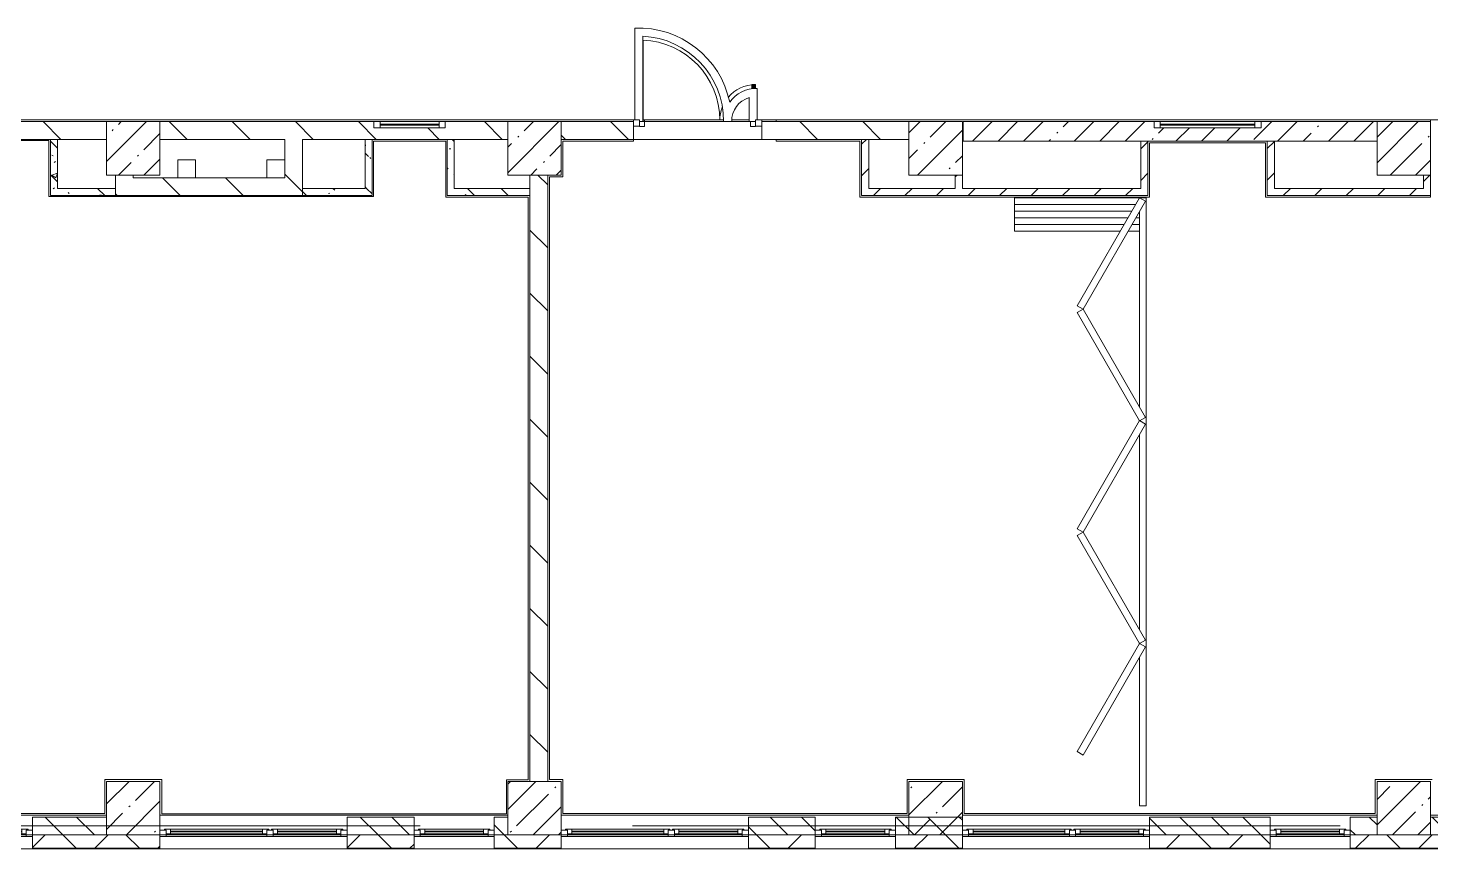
# Model space of a CAD drawing. Header units: millimetres. Extents: x -8624 to 200664, y -8553 to 29000.
# Drawn here: x 6781 to 22515, y -258 to 8948 of the extents above; entities that cross this region are included whole.
import ezdxf

# ---------------------------------------------------------------- set-up
doc = ezdxf.new("R2010")
doc.units = ezdxf.units.MM
doc.linetypes.add('Осевая', pattern=[15875, 3175, -2381.25, 7937.5, -2381.25])
for name, color, linetype, lineweight, true_color in [('A-DETL-GENF-2', 7, 'Continuous', 5, 0xaaaaaa), ('A-DOOR-2', 7, 'Continuous', 5, 0xe2e2e2), ('A-DOOR-3', 7, 'Continuous', 5, 0xaaaaaa), ('A-DOOR-FRAM-3', 7, 'Continuous', 5, 0xaaaaaa), ('A-FLOR-2', 7, 'Continuous', 5, 0xaaaaaa), ('I-WALL-3', 7, 'Continuous', 5, 0x787878)]:
    doc.layers.add(name, color=color, linetype=linetype, lineweight=lineweight, true_color=true_color)
for name, color, linetype, lineweight in [('A-GLAZ', 7, 'Continuous', 5), ('A-GLAZ-CWMG', 7, 'Continuous', 5), ('A-WALL', 7, 'Continuous', 5), ('A-WALL-1', 7, 'Continuous', 9), ('I-WALL', 7, 'Continuous', 5), ('S-COLS', 7, 'Continuous', 5), ('Оси', 7, 'Continuous', 9), ('Оси-2', 7, 'Осевая', 9)]:
    doc.layers.add(name, color=color, linetype=linetype, lineweight=lineweight)
pattern_1 = [(135, (0, 0), (-353.553, -353.553), [])]
pattern_2 = [(45, (0, 0), (-176.7767, 176.7767), [])]
pattern_3 = [(135, (0, 0), (-377.17, -377.17), [533.4, -88.9, 17.78, -88.9]), (135, (0, 376.94), (-377.17, -377.17), []), (50, (0, 0), (637.645, -55.787), [66.675, -733.425]), (355, (0, 0), (-123.35, 668.7), [53.34, -586.74]), (100.451, (53.14, -4.65), (514.3, 612.908), [56.665, -623.315]), (46.184, (0, 177.8), (948.776, -147.15), [100.01, -1100.14]), (96.636, (79.1, 165.5), (830.91, 865.997), [85, -934.97]), (351.184, (0, 177.8), (830.92, 865.99), [80.01, -880.11]), (21, (88.9, 133.35), (530.65, -357.928), [66.675, -733.425]), (326, (88.9, 133.35), (216.308, 644.658), [53.34, -586.74]), (71.451, (133.1, 103.5), (746.96, 286.724), [56.665, -623.315]), (37.5, (0, 0), (10.8105, 295.9426), [16.764, -562.864, 16.764, -578.866, -588.962]), (37.5, (0, 0), (10.8105, 295.9426), [-1175.258, 16.764, -572.198]), (7.5, (0, 0), (233.869, 350.632), [16.764, -322.834, 16.764, -549.529, -224.472]), (7.5, (0, 0), (233.869, 350.632), [-905.891, 16.764, -207.708]), (327.5, (-198.25, 0), (474.568, -20.0513), [16.764, -205.486, 16.764, -676.656, -920.115]), (327.5, (-198.25, 0), (474.568, -20.0513), [-915.67, 16.764, -903.351]), (317.5, (-287.15, 0), (518.452, 88.993), [16.764, -272.161, 16.764, -443.738, -653.415]), (317.5, (-287.15, 0), (518.452, 88.993), [-749.427, 16.764, -636.65])]
pattern_4 = [(45, (0, 0), (-285.123, 285.123), []), (45, (285.12, 0), (-285.123, 285.123), [504.031, -100.806, 16.764, -84.042])]

# ---------------------------------------------------------------- blocks, each defined once
blk = doc.blocks.new('120_Окно_СКБ_2Ст - 120_Окно_СКБ_2Ст 3100х2500 _мал_ створка слева-2_-22446420-3_1_3_птичка копия 1')
at = {"layer": 'A-GLAZ'}
for p, q in [((-1550, -127), (-1550, -57)), ((-1550, -57), (-1480, -57)), ((1550, -57), (-1550, -57)), ((-1480, -127), (-1550, -127)), ((-1550, -127), (-1500, -127)), ((-1480, -127), (-1500, -127)), ((-1500, -127), (-1500, -137)), ((-1500, -137), (-700, -137)), ((-700, -137), (-1500, -137)), ((-1480, -57), (-1480, -127)), ((-720, -87), (-1480, -87)), ((-1480, -87), (-1480, -127)), ((-1430, -137), (-1430, -87)), ((-1430, -107), (-770, -107)), ((-770, -117), (-1430, -117)), ((-770, -137), (-770, -87)), ((-720, -127), (-720, -57)), ((-720, -57), (-650, -57)), ((-720, -127), (-720, -87)), ((-650, -127), (-720, -127)), ((-700, -127), (-720, -127)), ((-700, -127), (-670, -127)), ((-700, -137), (-700, -127)), ((-650, -127), (-670, -127)), ((-670, -127), (-670, -137)), ((-670, -137), (1500, -137)), ((1500, -137), (-670, -137)), ((-650, -57), (-650, -127)), ((1480, -87), (-650, -87)), ((-650, -87), (-650, -127)), ((-600, -137), (-600, -87)), ((-600, -107), (1430, -107)), ((1430, -117), (-600, -117)), ((1430, -137), (1430, -87)), ((1480, -127), (1480, -57)), ((1480, -57), (1550, -57)), ((1480, -127), (1480, -87)), ((1550, -127), (1480, -127)), ((1500, -127), (1480, -127)), ((1500, -127), (1550, -127)), ((1500, -137), (1500, -127)), ((1550, -57), (1550, -127))]:
    blk.add_line(p, q, dxfattribs=at)
blk = doc.blocks.new('120_Окно_СКБ_2Ст - 120_Окно_СКБ_2Ст 2100х2500 _мал створка СЛЕВА_-22446485-3_1_3_птичка копия 1')
at = {"layer": 'A-GLAZ'}
for p, q in [((-1050, -127), (-1050, -57)), ((-1050, -57), (-980, -57)), ((1050, -57), (-1050, -57)), ((-980, -127), (-1050, -127)), ((-1050, -127), (-1000, -127)), ((-980, -127), (-1000, -127)), ((-1000, -127), (-1000, -137)), ((-1000, -137), (-200, -137)), ((-200, -137), (-1000, -137)), ((-980, -57), (-980, -127)), ((-220, -87), (-980, -87)), ((-980, -87), (-980, -127)), ((-930, -137), (-930, -87)), ((-930, -107), (-270, -107)), ((-270, -117), (-930, -117)), ((-270, -137), (-270, -87)), ((-220, -127), (-220, -57)), ((-220, -57), (-150, -57)), ((-220, -127), (-220, -87)), ((-150, -127), (-220, -127)), ((-200, -127), (-220, -127)), ((-200, -127), (-170, -127)), ((-200, -137), (-200, -127)), ((-150, -127), (-170, -127)), ((-170, -127), (-170, -137)), ((-170, -137), (1000, -137)), ((1000, -137), (-170, -137)), ((-150, -57), (-150, -127)), ((980, -87), (-150, -87)), ((-150, -87), (-150, -127)), ((-100, -137), (-100, -87)), ((-100, -107), (930, -107)), ((930, -117), (-100, -117)), ((930, -137), (930, -87)), ((980, -127), (980, -57)), ((980, -57), (1050, -57)), ((980, -127), (980, -87)), ((1050, -127), (980, -127)), ((1000, -127), (980, -127)), ((1000, -127), (1050, -127)), ((1000, -137), (1000, -127)), ((1050, -57), (1050, -127))]:
    blk.add_line(p, q, dxfattribs=at)
blk = doc.blocks.new('120_Окно_СКБ_1Ст - 120_Окно_СКБ_1Ст 900х2500_h_-22445987-3_1_3_птичка копия 1')
at = {"layer": 'A-GLAZ'}
for p, q in [((-450, -127), (-450, -57)), ((-450, -57), (-380, -57)), ((450, -57), (-450, -57)), ((-380, -127), (-450, -127)), ((-450, -127), (-400, -127)), ((-380, -127), (-400, -127)), ((-400, -127), (-400, -137)), ((-400, -137), (400, -137)), ((400, -137), (-400, -137)), ((-380, -57), (-380, -127)), ((380, -87), (-380, -87)), ((-380, -87), (-380, -127)), ((-330, -137), (-330, -87)), ((-330, -107), (330, -107)), ((330, -117), (-330, -117)), ((330, -137), (330, -87)), ((380, -127), (380, -57)), ((380, -57), (450, -57)), ((380, -127), (380, -87)), ((450, -127), (380, -127)), ((400, -127), (380, -127)), ((400, -127), (450, -127)), ((400, -137), (400, -127)), ((450, -57), (450, -127))]:
    blk.add_line(p, q, dxfattribs=at)
blk = doc.blocks.new('120_Окно_СКБ_2Ст - 120_Окно_СКБ_2Ст 2100х2500 _мал створка СЛЕВА_-V21-3_1_3_птичка копия 1')
at = {"layer": 'A-GLAZ'}
for p, q in [((-1050, -127), (-1050, -57)), ((-1050, -57), (-980, -57)), ((1050, -57), (-1050, -57)), ((-980, -127), (-1050, -127)), ((-1050, -127), (-1000, -127)), ((-980, -127), (-1000, -127)), ((-1000, -127), (-1000, -137)), ((-1000, -137), (-200, -137)), ((-200, -137), (-1000, -137)), ((-980, -57), (-980, -127)), ((-220, -87), (-980, -87)), ((-980, -87), (-980, -127)), ((-930, -137), (-930, -87)), ((-930, -107), (-270, -107)), ((-270, -117), (-930, -117)), ((-270, -137), (-270, -87)), ((-220, -127), (-220, -57)), ((-220, -57), (-150, -57)), ((-220, -127), (-220, -87)), ((-150, -127), (-220, -127)), ((-200, -127), (-220, -127)), ((-200, -127), (-170, -127)), ((-200, -137), (-200, -127)), ((-150, -127), (-170, -127)), ((-170, -127), (-170, -137)), ((-170, -137), (1000, -137)), ((1000, -137), (-170, -137)), ((-150, -57), (-150, -127)), ((980, -87), (-150, -87)), ((-150, -87), (-150, -127)), ((-100, -137), (-100, -87)), ((-100, -107), (930, -107)), ((930, -117), (-100, -117)), ((930, -137), (930, -87)), ((980, -127), (980, -57)), ((980, -57), (1050, -57)), ((980, -127), (980, -87)), ((1050, -127), (980, -127)), ((1000, -127), (980, -127)), ((1000, -127), (1050, -127)), ((1000, -137), (1000, -127)), ((1050, -57), (1050, -127))]:
    blk.add_line(p, q, dxfattribs=at)
blk = doc.blocks.new('120_Окно_СКБ_1Ст - 120_Окно_СКБ_1Ст 900х2500_h_-20664874-3_1_3_птичка копия 1')
at = {"layer": 'A-GLAZ'}
for p, q in [((-450, -127), (-450, -57)), ((-450, -57), (-380, -57)), ((450, -57), (-450, -57)), ((-380, -127), (-450, -127)), ((-450, -127), (-400, -127)), ((-380, -127), (-400, -127)), ((-400, -127), (-400, -137)), ((-400, -137), (400, -137)), ((400, -137), (-400, -137)), ((-380, -57), (-380, -127)), ((380, -87), (-380, -87)), ((-380, -87), (-380, -127)), ((-330, -137), (-330, -87)), ((-330, -107), (330, -107)), ((330, -117), (-330, -117)), ((330, -137), (330, -87)), ((380, -127), (380, -57)), ((380, -57), (450, -57)), ((380, -127), (380, -87)), ((450, -127), (380, -127)), ((400, -127), (380, -127)), ((400, -127), (450, -127)), ((400, -137), (400, -127)), ((450, -57), (450, -127))]:
    blk.add_line(p, q, dxfattribs=at)
blk = doc.blocks.new('DOR__перегородка__Прямоугольная - ТП-3_ Вн_ДПГ_6820х3300h-19315679-3_1_3_птичка копия 1')
at = {"layer": 'A-DOOR-3'}
for p, q in [((6445, 1474), (6820, 1474)), ((6445, 1474), (6445, 288)), ((6520, 1474), (6520, 244)), ((6595, 1474), (6595, 201)), ((6670, 1474), (6670, 158)), ((6745, 1474), (6745, 114)), ((6820, 1474), (6820, 0)), ((6445, 201), (6445, 75)), ((6520, 158), (6520, 75)), ((0, 75), (0, 0)), ((0, 75), (1664, 75)), ((0, 0), (6820, 0)), ((1814, 75), (1827, 75)), ((1977, 75), (4164, 75)), ((4314, 75), (4325, 75)), ((4475, 75), (6663, 75)), ((6595, 114), (6595, 75)), ((6813, 75), (6820, 75))]:
    blk.add_line(p, q, dxfattribs=at)
at = {"layer": 'A-DOOR-FRAM-3'}
for p, q in [((570, 707), (608, 772)), ((1783, 7), (570, 707)), ((608, 772), (1820, 72)), ((1821, 72), (3033, 772)), ((3071, 707), (1858, 7)), ((3033, 772), (3071, 707)), ((3070, 707), (3107, 772)), ((4282, 7), (3070, 707)), ((3107, 772), (4320, 72)), ((4319, 72), (5532, 772)), ((5569, 707), (4357, 7)), ((5532, 772), (5569, 707)), ((5569, 707), (5607, 772)), ((6781, 7), (5569, 707)), ((5607, 772), (6819, 72)), ((1820, 72), (1783, 7)), ((1858, 7), (1821, 72)), ((4320, 72), (4282, 7)), ((4357, 7), (4319, 72)), ((6819, 72), (6781, 7))]:
    blk.add_line(p, q, dxfattribs=at)
blk = doc.blocks.new('BSC_Колонна _Прямоугольная - 600х600-V114-3_1_3_птичка копия 1')
at = {"layer": 'S-COLS'}
h = blk.add_hatch(dxfattribs=at)
h.set_pattern_fill('FP_88', color=256, style=0, pattern_type=2)
h.set_pattern_definition([(45, (-22210, -7600), (-285.123, 285.123), []), (45, (-21924.88, -7600), (-285.123, 285.123), [504.031, -100.806, 16.764, -84.042])])
h.paths.add_polyline_path([(-300, -300), (300, -300), (300, 300), (-300, 300)])
for p, q in [((300, 300), (-300, 300)), ((-300, 300), (-300, -300)), ((300, -300), (300, 300)), ((-300, -300), (300, -300))]:
    blk.add_line(p, q, dxfattribs=at)
blk = doc.blocks.new('BSC_Колонна _Прямоугольная - 600х600-V115-3_1_3_птичка копия 1')
at = {"layer": 'S-COLS'}
h = blk.add_hatch(dxfattribs=at)
h.set_pattern_fill('FP_89', color=256, style=0, pattern_type=2)
h.set_pattern_definition([(45, (-22210, -200), (-285.123, 285.123), []), (45, (-21924.88, -200), (-285.123, 285.123), [504.031, -100.806, 16.764, -84.042])])
h.paths.add_polyline_path([(-300, -300), (300, -300), (300, 300), (-300, 300), (-300, 226)])
for p, q in [((300, 300), (-300, 300)), ((-300, 300), (-300, -300)), ((300, -300), (300, 300)), ((-300, -300), (300, -300))]:
    blk.add_line(p, q, dxfattribs=at)
blk = doc.blocks.new('BSC_Колонна _Прямоугольная - 600х600-V117-3_1_3_птичка копия 1')
at = {"layer": 'S-COLS'}
h = blk.add_hatch(dxfattribs=at)
h.set_pattern_fill('FP_90', color=256, style=0, pattern_type=2)
h.set_pattern_definition([(45, (-7960, -7600), (-285.123, 285.123), []), (45, (-7674.88, -7600), (-285.123, 285.123), [504.031, -100.806, 16.764, -84.042])])
h.paths.add_polyline_path([(-300, -300), (300, -300), (300, 300), (-300, 300)])
for p, q in [((300, 300), (-300, 300)), ((-300, 300), (-300, -300)), ((300, -300), (300, 300)), ((-300, -300), (300, -300))]:
    blk.add_line(p, q, dxfattribs=at)
blk = doc.blocks.new('BSC_Колонна _Прямоугольная - 600х600-20441433-3_1_3_птичка копия 1')
at = {"layer": 'S-COLS'}
h = blk.add_hatch(dxfattribs=at)
h.set_pattern_fill('FP_98', color=256, style=0, pattern_type=2)
h.set_pattern_definition([(45, (-12460, -7600), (-285.123, 285.123), []), (45, (-12174.88, -7600), (-285.123, 285.123), [504.031, -100.806, 16.764, -84.042])])
h.paths.add_polyline_path([(-300, -300), (300, -300), (300, 300), (-300, 300)])
for p, q in [((300, 300), (-300, 300)), ((-300, 300), (-300, -300)), ((300, -300), (300, 300)), ((-300, -300), (300, -300))]:
    blk.add_line(p, q, dxfattribs=at)
blk = doc.blocks.new('BSC_Колонна _Прямоугольная - 600х600-V122-3_1_3_птичка копия 1')
at = {"layer": 'S-COLS'}
h = blk.add_hatch(dxfattribs=at)
h.set_pattern_fill('FP_99', color=256, style=0, pattern_type=2)
h.set_pattern_definition([(45, (-16960, -7600), (-285.123, 285.123), []), (45, (-16674.88, -7600), (-285.123, 285.123), [504.031, -100.806, 16.764, -84.042])])
h.paths.add_polyline_path([(-300, -300), (300, -300), (300, 300), (-300, 300)])
for p, q in [((300, 300), (-300, 300)), ((-300, 300), (-300, -300)), ((300, -300), (300, 300)), ((-300, -300), (300, -300))]:
    blk.add_line(p, q, dxfattribs=at)
blk = doc.blocks.new('120_Окно_СКБ_1Ст - 120_Окно_СКБ_1Ст 400х1200 EI30-24228621-3_1_3_птичка копия 1')
at = {"layer": 'A-GLAZ'}
for p, q in [((-600, 40), (-600, 110)), ((-600, 110), (-530, 110)), ((600, 110), (-600, 110)), ((-530, 40), (-600, 40)), ((-600, 40), (600, 40)), ((-530, 110), (-530, 40)), ((530, 80), (-530, 80)), ((530, 70), (-530, 70)), ((530, 40), (530, 110)), ((530, 110), (600, 110)), ((600, 40), (530, 40)), ((600, 110), (600, 40))]:
    blk.add_line(p, q, dxfattribs=at)
blk = doc.blocks.new('Прямоугольный импост - 50 x 70 мм-31927764-3_1_3_птичка копия 1')
at = {"layer": 'A-GLAZ-CWMG'}
for p, q in [((-70, 35), (0, 35)), ((-70, -35), (-70, 35)), ((0, 35), (0, -35)), ((0, -35), (-70, -35))]:
    blk.add_line(p, q, dxfattribs=at)
blk = doc.blocks.new('Дверь_Витражная_остекление_ - ДВН_ДАО_Главный вход_1200 в свету Д-22 _п_-31928779-3_1_3_птичка копия 1')
at = {"layer": 'A-DOOR-2'}
for points in [[(-615, 30), (-610, 30), (-615, 513)], [(610, 384), (650, 388), (650, 430), (610, 430), (610, 388)]]:
    blk.add_hatch(color=256, dxfattribs=at).paths.add_polyline_path(points)
at = {"layer": 'A-DETL-GENF-2'}
for p, q in [((-610, 30), (-610, 930)), ((650, 430), (610, 430)), ((610, 430), (610, 384)), ((650, 387), (650, 430)), ((-595, 30), (-615, 30)), ((-595, -40), (-595, 30)), ((595, -40), (595, 16)), ((-650, -40), (-595, -40)), ((650, -40), (595, -40))]:
    blk.add_line(p, q, dxfattribs=at)
at = {"layer": 'A-DOOR-3'}
blk.add_line((650, 430), (650, 387), dxfattribs=at)
for centre, radius, start, end in [((-650, 30), 900, 360, 87.7416), ((650, 30), 400, 90, 140.1159), ((650, 30), 400, 158.7261, 180)]:
    blk.add_arc(centre, radius, start, end, dxfattribs=at)
blk = doc.blocks.new('Прямоугольный импост - 50 x 70 мм-31701779-3_1_3_птичка копия 1')
at = {"layer": 'A-GLAZ-CWMG'}
for p, q in [((0, 35), (-70, 35)), ((-70, 35), (-70, -35)), ((0, -35), (0, 35)), ((-70, -35), (0, -35))]:
    blk.add_line(p, q, dxfattribs=at)
blk = doc.blocks.new('120_Окно_СКБ_1Ст - 120_Окно_СКБ_1Ст 400х800 EI30-24230873-3_1_3_птичка копия 1')
at = {"layer": 'A-GLAZ'}
for p, q in [((-400, 30), (-400, 100)), ((-400, 100), (-330, 100)), ((400, 100), (-400, 100)), ((-330, 30), (-400, 30)), ((-400, 30), (400, 30)), ((-330, 100), (-330, 30)), ((330, 70), (-330, 70)), ((330, 60), (-330, 60)), ((330, 30), (330, 100)), ((330, 100), (400, 100)), ((400, 30), (330, 30)), ((400, 100), (400, 30))]:
    blk.add_line(p, q, dxfattribs=at)

msp = doc.modelspace()

# ---------------------------------------------------------------- hatches: boundary and pattern name
at = {"layer": 'A-WALL'}
h = msp.add_hatch(dxfattribs=at)
h.set_pattern_fill('FP_25', color=256, style=0, pattern_type=2)
h.set_pattern_definition([(135, (0, 0), (-176.7767, -176.7767), [])])
h.paths.add_polyline_path([(65160, -100), (65410, -100), (65410, 100), (65160, 100)])
h.paths.add_polyline_path([(54760, -100), (55510, -100), (55510, 100), (54760, 100)])
h.paths.add_polyline_path([(64192.8, -100), (64260, -100), (64260, 100), (63710, 100), (63710, -100)])
h.paths.add_polyline_path([(56910, -100), (57810, -100), (57810, 100), (56910, 100), (56910, -52.2)])
h.paths.add_polyline_path([(61410, -100), (61610, -100), (61610, 100), (61410, 100), (61410, 42.9)])
h.paths.add_polyline_path([(44310, -100), (44310, 100), (43410, 100), (43410, -100)])
h.paths.add_polyline_path([(48160, -100), (48160, 100), (47910, 100), (47910, -100)])
h.paths.add_polyline_path([(51010, -100), (51010, 100), (50260, 100), (50260, -100)])
h.paths.add_polyline_path([(42660, -100), (42910, -100), (42910, 100), (42660, 100)])
h.paths.add_polyline_path([(52410, -100), (52660, -100), (52660, 100), (52410, 100), (52410, 33.3)])
h.paths.add_polyline_path([(41760, -100), (41760, 100), (41140, 100), (41140, -100), (41243.1, -100)])
h.paths.add_polyline_path([(29982.8, -100), (29982.8, 100), (29809.7, 100), (29809.7, -100)])
h.paths.add_polyline_path([(38540, -100), (38540, 100), (38490, 100), (38490, -100)])
h.paths.add_polyline_path([(30882.8, -100), (32110, -100), (32110, 100), (30882.8, 100)])
h.paths.add_polyline_path([(37990, -100), (37990, 100), (37423, 100), (37423, -100), (37712.4, -100)])
h.paths.add_polyline_path([(33610, -100), (33870, -100), (33870, 100), (33610, 100), (33610, 39.5)])
h.paths.add_polyline_path([(36388.3, -100), (36523, -100), (36523, 100), (35970, 100), (35970, -100)])
h.paths.add_polyline_path([(26409.7, -100), (26409.7, 100), (26160, 100), (26160, -100)])
h.paths.add_polyline_path([(25560, -100), (25560, 100), (24810, 100), (24810, -100), (25354.8, -100)])
h.paths.add_polyline_path([(22710, -100), (22710, 100), (22510, 100), (22510, -100)])
h.paths.add_polyline_path([(21910, -100), (21910, 100), (21610, 100), (21610, -100), (21824.1, -100)])
h.paths.add_polyline_path([(15610, -100), (15610, 100), (14860, 100), (14860, -100)])
h.paths.add_polyline_path([(16510, -100), (17260, -100), (17260, 100), (16510, 100)])
h.paths.add_polyline_path([(19360, -100), (20710, -100), (20710, 100), (19360, 100)])
h.paths.add_polyline_path([(12160, -100), (12160, 100), (12010, 100), (12010, -100), (12114.6, -100)])
h.paths.add_polyline_path([(11110, -100), (11110, 100), (10359.7, 100), (10359.7, -100)])
h.paths.add_polyline_path([(6830, -100), (7660, -100), (7660, 100), (6830, 100)])
h = msp.add_hatch(dxfattribs=at)
h.set_pattern_fill('FP_27', color=256, style=0, pattern_type=2)
h.set_pattern_definition([(45, (0, 0), (-353.5534, 353.5534), []), (135, (0, 0), (-353.5534, -353.5534), [])])
h.paths.add_polyline_path([(56410, -250), (56627.1, -250), (56627.1, -100), (56410, -100), (56410, -143.1)])
h.paths.add_polyline_path([(55510, -250), (55510, -100), (54760, -100), (54760, -250), (55366, -250)])
h.paths.add_polyline_path([(43410, -250), (44310, -250), (44310, -100), (42660, -100), (42660, -250), (43008.4, -250)])
h.paths.add_polyline_path([(47410, -250), (48160, -250), (48160, -100), (47410, -100)])
h.paths.add_polyline_path([(41243.1, -250), (41760, -250), (41760, -100), (41140, -100), (41140, -250)])
h.paths.add_polyline_path([(50260, -250), (51010, -250), (51010, -100), (50260, -100)])
h.paths.add_polyline_path([(52660, -250), (52660, -100), (51910, -100), (51910, -250)])
h.paths.add_polyline_path([(37712.4, -250), (39040, -250), (39040, -100), (37423, -100), (37423, -250)])
h.paths.add_polyline_path([(36523, -250), (36523, -100), (35970, -100), (35970, -250)])
h.paths.add_polyline_path([(31533.6, -250), (32110, -250), (32110, -100), (30882.8, -100), (30882.8, -250)])
h.paths.add_polyline_path([(33870, -250), (33870, -100), (33010, -100), (33010, -250), (33299, -250)])
h.paths.add_polyline_path([(29768.2, -250), (29982.8, -250), (29982.8, -100), (29209.7, -100), (29209.7, -250)])
h.paths.add_polyline_path([(26160, -250), (26409.7, -250), (26409.7, -100), (24810, -100), (24810, -250), (25560, -250)])
h.paths.add_polyline_path([(22510, -250), (22710, -250), (22710, -100), (21610, -100), (21610, -250), (21910, -250)])
h.paths.add_polyline_path([(20710, -250), (20710, -100), (19360, -100), (19360, -250), (20058.7, -250)])
h.paths.add_polyline_path([(14860, -250), (15610, -250), (15610, -100), (14860, -100)])
h.paths.add_polyline_path([(16510, -250), (17260, -250), (17260, -100), (16510, -100)])
h.paths.add_polyline_path([(6830, -250), (8259.7, -250), (8259.7, -100), (6830, -100)])
h.paths.add_polyline_path([(11110, -250), (11110, -100), (10359.7, -100), (10359.7, -250)])
h.paths.add_polyline_path([(12010, -250), (12760, -250), (12760, -100), (12010, -100)])
h.paths.add_polyline_path([(2405.1, -250), (3730, -250), (3729.1, -100), (-260, -100), (-260, -250), (639.8, -250)])
at = {"layer": 'I-WALL'}
h = msp.add_hatch(dxfattribs=at)
h.set_pattern_fill('FP_26', color=256, style=0, pattern_type=2)
h.set_pattern_definition(pattern_1)
h.paths.add_polyline_path([(16660, 7700), (16660, 7900), (15009.3, 7900), (15009.3, 7700), (16210, 7700)])
h.paths.add_polyline_path([(10640, 7700), (12160, 7700), (12160, 7900), (11460, 7900), (11460, 7830), (10660, 7830), (10660, 7900), (8260, 7900), (8260, 7700), (10560, 7700)])
h.paths.add_polyline_path([(7660, 7700), (7660, 7900), (6530, 7900), (6530, 7700), (7111, 7700)])
h.paths.add_polyline_path([(13569.3, 7700), (13569.3, 7900), (12760, 7900), (12760, 7700), (12997.3, 7700)])
h.paths.add_polyline_path([(3730, 7700), (4030, 7700), (4030, 7900), (3730, 7900), (3730, 7827.8)])
h = msp.add_hatch(dxfattribs=at)
h.set_pattern_fill('FP_23', color=256, style=0, pattern_type=2)
h.set_pattern_definition(pattern_4)
h.paths.add_polyline_path([(21910, 7680), (21910, 7900), (20609.5, 7900), (20609.5, 7830), (19409.5, 7830), (19409.5, 7900), (17270, 7900), (17270, 7680), (21824.1, 7680)])
h = msp.add_hatch(dxfattribs=at)
h.set_pattern_fill('FP_26', color=256, style=0, pattern_type=2)
h.set_pattern_definition(pattern_1)
h.paths.add_polyline_path([(9660, 7070), (9860, 7070), (9860, 7700), (9660, 7700), (9660, 7258.5)])
h = msp.add_hatch(dxfattribs=at)
h.set_pattern_fill('FP_28', color=256, style=0, pattern_type=2)
h.set_pattern_definition(pattern_2)
h.paths.add_polyline_path([(16210, 7150), (16210, 7700), (16130, 7700), (16130, 7150)])
h = msp.add_hatch(dxfattribs=at)
h.set_pattern_fill('FP_28', color=256, style=0, pattern_type=2)
h.set_pattern_definition(pattern_2)
h.paths.add_polyline_path([(19340, 7070), (19340, 7680), (19260, 7680), (19260, 7070)])
h = msp.add_hatch(dxfattribs=at)
h.set_pattern_fill('FP_28', color=256, style=0, pattern_type=2)
h.set_pattern_definition(pattern_2)
h.paths.add_polyline_path([(20759, 7150), (20759, 7680), (20679, 7680), (20679, 7150)])
h = msp.add_hatch(dxfattribs=at)
h.set_pattern_fill('FP_26', color=256, style=0, pattern_type=2)
h.set_pattern_definition(pattern_1)
h.paths.add_polyline_path([(7760, 7070), (7960, 7070), (7960, 7300), (7760, 7300), (7760, 7150)])
h = msp.add_hatch(dxfattribs=at)
h.set_pattern_fill('FP_26', color=256, style=0, pattern_type=2)
h.set_pattern_definition(pattern_1)
h.paths.add_polyline_path([(9660, 7070), (9660, 7270), (7960, 7270), (7960, 7070)])
h = msp.add_hatch(dxfattribs=at)
h.set_pattern_fill('FP_26', color=256, style=0, pattern_type=2)
h.set_pattern_definition(pattern_1)
h.paths.add_polyline_path([(12410, 500), (12610, 500), (12610, 7300), (12410, 7300), (12410, 2703.7)])
h = msp.add_hatch(dxfattribs=at)
h.set_pattern_fill('FP_28', color=256, style=0, pattern_type=2)
h.set_pattern_definition(pattern_2)
h.paths.add_polyline_path([(17180, 7150), (17260, 7150), (17260, 7300), (17180, 7300), (17180, 7258.5)])
h = msp.add_hatch(dxfattribs=at)
h.set_pattern_fill('FP_28', color=256, style=0, pattern_type=2)
h.set_pattern_definition(pattern_2)
h.paths.add_polyline_path([(22510, 7070), (22510, 7300), (22430, 7300), (22430, 7070)])
h = msp.add_hatch(dxfattribs=at)
h.set_pattern_fill('FP_28', color=256, style=0, pattern_type=2)
h.set_pattern_definition(pattern_2)
h.paths.add_polyline_path([(19260, 7070), (19260, 7150), (16130, 7150), (16130, 7070), (18293.4, 7070)])
h = msp.add_hatch(dxfattribs=at)
h.set_pattern_fill('FP_28', color=256, style=0, pattern_type=2)
h.set_pattern_definition(pattern_2)
h.paths.add_polyline_path([(22430, 7070), (22430, 7150), (20679, 7150), (20679, 7070), (21824.1, 7070)])
at = {"layer": 'I-WALL-3'}
h = msp.add_hatch(dxfattribs=at)
h.set_pattern_fill('FP_33', color=256, style=0, pattern_type=2)
h.set_pattern_definition(pattern_3)
h.paths.add_polyline_path([(7111, 7070), (7111, 7700), (7031, 7700), (7031, 7070)])
h = msp.add_hatch(dxfattribs=at)
h.set_pattern_fill('FP_33', color=256, style=0, pattern_type=2)
h.set_pattern_definition(pattern_3)
h.paths.add_polyline_path([(10640, 7150), (10640, 7700), (10560, 7700), (10560, 7150)])
h = msp.add_hatch(dxfattribs=at)
h.set_pattern_fill('FP_33', color=256, style=0, pattern_type=2)
h.set_pattern_definition(pattern_3)
h.paths.add_polyline_path([(11560, 7070), (11560, 7700), (11480, 7700), (11480, 7070)])
h = msp.add_hatch(dxfattribs=at)
h.set_pattern_fill('FP_33', color=256, style=0, pattern_type=2)
h.set_pattern_definition(pattern_3)
h.paths.add_polyline_path([(7760, 7070), (7760, 7150), (7111, 7150), (7111, 7070)])
h = msp.add_hatch(dxfattribs=at)
h.set_pattern_fill('FP_33', color=256, style=0, pattern_type=2)
h.set_pattern_definition(pattern_3)
h.paths.add_polyline_path([(9860, 7070), (10640, 7070), (10640, 7150), (9860, 7150)])
h = msp.add_hatch(dxfattribs=at)
h.set_pattern_fill('FP_33', color=256, style=0, pattern_type=2)
h.set_pattern_definition(pattern_3)
h.paths.add_polyline_path([(12410, 7070), (12410, 7150), (11560, 7150), (11560, 7070)])
at = {"layer": 'S-COLS'}
h = msp.add_hatch(dxfattribs=at)
h.set_pattern_fill('FP_23', color=256, style=0, pattern_type=2)
h.set_pattern_definition(pattern_4)
h.paths.add_polyline_path([(7660, -100), (8260, -100), (8260, 500), (7660, 500), (7660, 100)])
h = msp.add_hatch(dxfattribs=at)
h.set_pattern_fill('FP_23', color=256, style=0, pattern_type=2)
h.set_pattern_definition(pattern_4)
h.paths.add_polyline_path([(12160, -100), (12760, -100), (12760, 500), (12160, 500), (12160, 100)])
h = msp.add_hatch(dxfattribs=at)
h.set_pattern_fill('FP_23', color=256, style=0, pattern_type=2)
h.set_pattern_definition(pattern_4)
h.paths.add_polyline_path([(16660, -100), (17260, -100), (17260, 500), (16660, 500), (16660, 426.2)])

# ---------------------------------------------------------------- linework, layer by layer
at = {"layer": 'A-FLOR-2'}
for p, q in [((13584.2, 8947.1), (13584.2, 7919)), ((13674.2, 7900), (13674.2, 8856.8)), ((14958.3, 7919), (14958.3, 8271.9)), ((14868.3, 8169.4), (14868.3, 7900)), ((13584.2, 7920), (6530, 7920)), ((13639.3, 7900), (13674.2, 7900)), ((13674.2, 7920), (14581.3, 7920)), ((14582.3, 7900), (14672.3, 7900)), ((14674.2, 7920), (14868.3, 7920)), ((14868.3, 7900), (14939.3, 7900)), ((15169.3, 7920), (14958.3, 7920)), ((22604.9, 7920), (15169.3, 7920)), ((15169.3, 7900), (15169.3, 7920)), ((22510, 7920), (22510, 7900)), ((7015, 7685.5), (6530, 7685.5)), ((7015, 7060.5), (7015, 7685.5)), ((11465, 7680.5), (10655, 7680.5)), ((10655, 7680.5), (10655, 7060.5)), ((11465, 7050.5), (11465, 7680.5)), ((13569.3, 7680), (12780, 7680)), ((12780, 7680), (12780, 7280)), ((13569.3, 7700), (13569.3, 7680)), ((15169.3, 7680), (15169.3, 7700)), ((16110, 7680), (15169.3, 7680)), ((16110, 7050), (16110, 7680)), ((20659, 7660), (19360, 7660)), ((19360, 7660), (19360, 7050)), ((20659, 7050), (20659, 7660)), ((8460, 7470), (8660, 7470)), ((8460, 7270), (8460, 7470)), ((8660, 7470), (8660, 7270)), ((9460, 7470), (9660, 7470)), ((9460, 7270), (9460, 7470)), ((12780, 7280), (12630, 7280)), ((12630, 7280), (12630, 520)), ((10655, 7060.5), (7015, 7060.5)), ((12390, 7050.5), (11465, 7050.5)), ((12390, 515.5), (12390, 7050.5)), ((19360, 7050), (16110, 7050)), ((22510, 7050), (20659, 7050)), ((22510, 7070), (22510, 7050)), ((7640, 140.5), (7640, 520.5)), ((7640, 520.5), (8280, 520.5)), ((8280, 520.5), (8280, 135.5)), ((12145, 135.5), (12145, 515.5)), ((12145, 515.5), (12390, 515.5)), ((12630, 520), (12780, 520)), ((12780, 520), (12780, 140)), ((16640, 140), (16640, 520)), ((16640, 520), (17280, 520)), ((17280, 520), (17280, 140)), ((21890, 140), (21890, 520)), ((21890, 520), (22530, 520)), ((3750, 140.5), (7640, 140.5)), ((8280, 135.5), (12145, 135.5)), ((12780, 140), (16640, 140)), ((17280, 140), (21890, 140))]:
    msp.add_line(p, q, dxfattribs=at)
for centre, radius, start, end in [((13627.3, 7903), 1045, 11.78406, 92.36409), ((13627.3, 7903), 955, 359.82001, 87.18541), ((14951.3, 7903), 369, 88.91556, 144.66492), ((14951.3, 7903), 279, 107.31049, 180.6161)]:
    msp.add_arc(centre, radius, start, end, dxfattribs=at)
at = {"layer": 'A-WALL'}
for p, q in [((7660, 100), (6830, 100)), ((6830, 100), (6830, -258)), ((7660, -100), (7660, 100)), ((11110, 100), (10359.7, 100)), ((10359.7, 100), (10359.7, -258)), ((11110, -258), (11110, 100)), ((12160, 100), (12010, 100)), ((12010, 100), (12010, -258)), ((12160, -100), (12160, 100)), ((15610, 100), (14860, 100)), ((14860, 100), (14860, -258)), ((15610, -258), (15610, 100)), ((17260, 100), (16510, 100)), ((16510, 100), (16510, -258)), ((17260, -258), (17260, 100)), ((20710, 100), (19360, 100)), ((19360, 100), (19360, -258)), ((20710, -258), (20710, 100)), ((21910, 100), (21610, 100)), ((21610, 100), (21610, -258)), ((22710, 100), (22510, 100)), ((6830, -100), (-110, -100)), ((8259.7, -100), (7660, -100)), ((8259.7, -258), (8259.7, -100)), ((8260, -100), (10359.7, -100)), ((11110, -100), (12010, -100)), ((12160, -100), (12760, -100)), ((12760, -258), (12760, -100)), ((15610, -100), (16510, -100)), ((17260, -100), (19360, -100)), ((20710, -100), (21610, -100)), ((-268, -258), (10359.7, -258)), ((10359.7, -258), (21610, -258)), ((21610, -258), (36523, -258))]:
    msp.add_line(p, q, dxfattribs=at)
at = {"layer": 'A-WALL-1'}
for p, q in [((7111, 7700), (7031, 7700)), ((10640, 7700), (10560, 7700)), ((11560, 7700), (11480, 7700)), ((16210, 7700), (16130, 7700)), ((19340, 7680), (19260, 7680)), ((20759, 7680), (20679, 7680)), ((7760, 7070), (7760, 7150)), ((9860, 7150), (9860, 7070)), ((12410, 7070), (12410, 7150)), ((6830, -100), (7660, -100)), ((10359.7, -100), (11110, -100)), ((12010, -100), (12160, -100)), ((14860, -100), (15610, -100)), ((16510, -100), (17260, -100)), ((19360, -100), (20710, -100)), ((21610, -100), (21910, -100)), ((22510, -100), (22710, -100)), ((6830, -250), (8259.7, -250)), ((6830, -253), (8259.7, -253)), ((10359.7, -250), (11110, -250)), ((10359.7, -253), (11110, -253)), ((12010, -250), (12760, -250)), ((12010, -253), (12760, -253)), ((14860, -250), (15610, -250)), ((14860, -253), (15610, -253)), ((16510, -250), (17260, -250)), ((16510, -253), (17260, -253)), ((19360, -250), (20710, -250)), ((19360, -253), (20710, -253)), ((21610, -250), (22710, -250)), ((21610, -253), (22710, -253))]:
    msp.add_line(p, q, dxfattribs=at)
at = {"layer": 'I-WALL'}
for p, q in [((7660, 7900), (6530, 7900)), ((10660, 7900), (8260, 7900)), ((12160, 7900), (11460, 7900)), ((13569.3, 7900), (12760, 7900)), ((13569.3, 7700), (13569.3, 7900)), ((13674.2, 7900), (14582.3, 7900)), ((14672.3, 7900), (14868.3, 7900)), ((16660, 7900), (15009.3, 7900)), ((15009.3, 7900), (15009.3, 7700)), ((19409.5, 7900), (17270, 7900)), ((17270, 7900), (17270, 7680)), ((21910, 7900), (20609.5, 7900)), ((7031, 7700), (3730, 7700)), ((7031, 7700), (7031, 7070)), ((7111, 7700), (7660, 7700)), ((7111, 7150), (7111, 7700)), ((8260, 7700), (9660, 7700)), ((9660, 7700), (9660, 7270)), ((9860, 7700), (10560, 7700)), ((9860, 7150), (9860, 7700)), ((10560, 7700), (10560, 7150)), ((10640, 7700), (11480, 7700)), ((10640, 7070), (10640, 7700)), ((11480, 7700), (11480, 7070)), ((11560, 7700), (12160, 7700)), ((11560, 7150), (11560, 7700)), ((16130, 7700), (12760, 7700)), ((16130, 7700), (16130, 7070)), ((16210, 7700), (16660, 7700)), ((16210, 7150), (16210, 7700)), ((17270, 7680), (19260, 7680)), ((19260, 7680), (19260, 7150)), ((19340, 7070), (19340, 7680)), ((19340, 7680), (20679, 7680)), ((20679, 7680), (20679, 7070)), ((20759, 7150), (20759, 7680)), ((20759, 7680), (21910, 7680)), ((7760, 7300), (7760, 7150)), ((7960, 7270), (7960, 7300)), ((9660, 7270), (7960, 7270)), ((12410, 7300), (12410, 7150)), ((12610, 500), (12610, 7300)), ((17180, 7300), (17180, 7150)), ((17260, 7150), (17260, 7300)), ((22430, 7300), (22430, 7150)), ((22510, 7070), (22510, 7300)), ((7760, 7150), (7111, 7150)), ((10560, 7150), (9860, 7150)), ((12410, 7150), (11560, 7150)), ((17180, 7150), (16210, 7150)), ((19260, 7150), (17260, 7150)), ((22430, 7150), (20759, 7150)), ((7031, 7070), (10640, 7070)), ((11480, 7070), (12410, 7070)), ((12410, 7070), (12410, 500)), ((16130, 7070), (19340, 7070)), ((20679, 7070), (22510, 7070)), ((12410, 500), (12610, 500)), ((3730, 120), (7660, 120)), ((8260, 120), (12160, 120)), ((12760, 120), (16660, 120)), ((17260, 120), (21910, 120)), ((22510, 120), (24831.3, 120)), ((14860, -100), (12760, -100))]:
    msp.add_line(p, q, dxfattribs=at)
at = {"layer": 'S-COLS'}
for p, q in [((8260, 500), (7660, 500)), ((7660, 500), (7660, 100)), ((8260, -100), (8260, 500)), ((12410, 500), (12160, 500)), ((12160, 500), (12160, 100)), ((12610, 500), (12410, 500)), ((12760, 500), (12610, 500)), ((12760, -100), (12760, 500)), ((17260, 500), (16660, 500)), ((16660, 500), (16660, -100)), ((17260, -100), (17260, 500)), ((7660, 100), (7660, -100)), ((12160, 100), (12160, -100)), ((7660, -100), (8260, -100)), ((12160, -100), (12760, -100)), ((16660, -100), (17260, -100))]:
    msp.add_line(p, q, dxfattribs=at)
at = {"layer": 'Оси'}
msp.add_line((-4495.5, 0), (8004.5, 0), dxfattribs=at)
at = {"layer": 'Оси-2'}
msp.add_line((8004.5, 0), (26260, 0), dxfattribs=at)

# ---------------------------------------------------------------- block references
at = {"layer": 'A-DOOR-3'}
msp.add_blockref('Дверь_Витражная_остекление_ - ДВН_ДАО_Главный вход_1200 в свету Д-22 _п_-31928779-3_1_3_птичка копия 1', (14289.3, 7884), dxfattribs=at)
at = {"layer": 'A-DOOR-3', "rotation": 89.99999999999955}
msp.add_blockref('DOR__перегородка__Прямоугольная - ТП-3_ Вн_ДПГ_6820х3300h-19315679-3_1_3_птичка копия 1', (19320, 225), dxfattribs=at)
at = {"layer": 'A-GLAZ'}
for name, p in [('120_Окно_СКБ_1Ст - 120_Окно_СКБ_1Ст 400х800 EI30-24230873-3_1_3_птичка копия 1', (11060, 7800)), ('120_Окно_СКБ_1Ст - 120_Окно_СКБ_1Ст 400х1200 EI30-24228621-3_1_3_птичка копия 1', (20009.5, 7790))]:
    msp.add_blockref(name, p, dxfattribs=at)
at = {"layer": 'A-GLAZ', "rotation": 180}
for name, p in [('120_Окно_СКБ_2Ст - 120_Окно_СКБ_2Ст 3100х2500 _мал_ створка слева-2_-22446420-3_1_3_птичка копия 1', (5280, -175)), ('120_Окно_СКБ_2Ст - 120_Окно_СКБ_2Ст 2100х2500 _мал створка СЛЕВА_-22446485-3_1_3_птичка копия 1', (9309.7, -175)), ('120_Окно_СКБ_1Ст - 120_Окно_СКБ_1Ст 900х2500_h_-22445987-3_1_3_птичка копия 1', (11560, -175)), ('120_Окно_СКБ_2Ст - 120_Окно_СКБ_2Ст 2100х2500 _мал створка СЛЕВА_-V21-3_1_3_птичка копия 1', (13810, -175)), ('120_Окно_СКБ_1Ст - 120_Окно_СКБ_1Ст 900х2500_h_-22445987-3_1_3_птичка копия 1', (16060, -175)), ('120_Окно_СКБ_2Ст - 120_Окно_СКБ_2Ст 2100х2500 _мал створка СЛЕВА_-V21-3_1_3_птичка копия 1', (18310, -175)), ('120_Окно_СКБ_1Ст - 120_Окно_СКБ_1Ст 900х2500_h_-20664874-3_1_3_птичка копия 1', (21160, -175))]:
    msp.add_blockref(name, p, dxfattribs=at)
at = {"layer": 'A-GLAZ-CWMG', "rotation": 180}
msp.add_blockref('Прямоугольный импост - 50 x 70 мм-31701779-3_1_3_птичка копия 1', (13569.3, 7884), dxfattribs=at)
at = {"layer": 'A-GLAZ-CWMG', "extrusion": (0, 0, -1), "rotation": 180}
msp.add_blockref('Прямоугольный импост - 50 x 70 мм-31927764-3_1_3_птичка копия 1', (-15009.3, 7884), dxfattribs=at)
at = {"layer": 'S-COLS'}
for name, p in [('BSC_Колонна _Прямоугольная - 600х600-V117-3_1_3_птичка копия 1', (7960, 7600)), ('BSC_Колонна _Прямоугольная - 600х600-20441433-3_1_3_птичка копия 1', (12460, 7600)), ('BSC_Колонна _Прямоугольная - 600х600-V122-3_1_3_птичка копия 1', (16960, 7600)), ('BSC_Колонна _Прямоугольная - 600х600-V114-3_1_3_птичка копия 1', (22210, 7600)), ('BSC_Колонна _Прямоугольная - 600х600-V115-3_1_3_птичка копия 1', (22210, 200))]:
    msp.add_blockref(name, p, dxfattribs=at)

doc.saveas('drawing.dxf')
